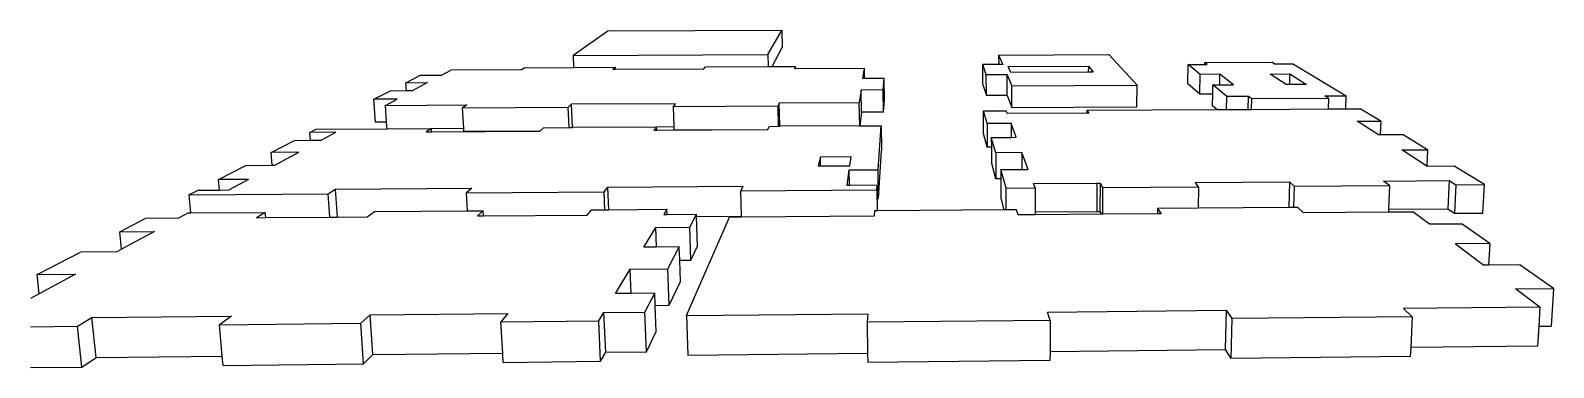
# Model space of a CAD drawing. Extents: x -585 to 319, y 23 to 223.
import ezdxf

# ---------------------------------------------------------------- set-up
doc = ezdxf.new("R2010")
doc.units = 0
doc.layers.get('0').update_dxf_attribs({"linetype": 'CONTINUOUS'})

msp = doc.modelspace()

# ---------------------------------------------------------------- linework, layer by layer
for p, q in [((-242.01, 222.52), (-262.66, 208.1)), ((-138.7, 222.95), (-242.01, 222.52)), ((-147.03, 208.64), (-138.7, 222.95)), ((-138.7, 222.95), (-138.45, 212.73)), ((-262.66, 208.1), (-147.03, 208.64)), ((-262.66, 208.1), (-262.32, 200.95)), ((-147.03, 208.64), (-146.84, 201.51)), ((-144.44, 201.53), (-138.45, 212.73)), ((-9.95, 208.31), (55.56, 208.62)), ((-9.95, 208.31), (-9.94, 202.72)), ((-9.95, 208.31), (-7.54, 202.73)), ((72.22, 190.46), (55.56, 208.62)), ((-340.78, 196.4), (-335.29, 199.36)), ((-293.15, 199.57), (-335.29, 199.36)), ((-291.23, 200.8), (-293.15, 199.57)), ((-291.23, 200.8), (-262.32, 200.95)), ((-262.32, 200.95), (-237.51, 201.07)), ((-237.51, 201.07), (-238.96, 199.84)), ((-238.96, 199.84), (-237.45, 199.85)), ((-237.45, 199.85), (-237.51, 201.07)), ((-237.45, 199.85), (-184.97, 200.11)), ((-184.97, 200.11), (-183.98, 201.33)), ((-183.98, 201.33), (-146.84, 201.51)), ((-146.84, 201.51), (-144.44, 201.53)), ((-144.44, 201.53), (-130.65, 201.59)), ((-130.65, 201.59), (-131.18, 200.38)), ((-131.18, 200.38), (-130.62, 200.38)), ((-130.62, 200.38), (-130.65, 201.59)), ((-130.62, 200.38), (-89.63, 200.58)), ((-90.56, 194.33), (-89.63, 200.58)), ((-89.53, 194.34), (-89.63, 200.58)), ((-9.94, 202.72), (-19.38, 202.67)), ((-17.27, 196.61), (-19.38, 202.67)), ((-19.34, 190.78), (-19.38, 202.67)), ((-7.54, 202.73), (-9.94, 202.72)), ((-4.34, 201.47), (43.32, 201.71)), ((-2.73, 197.89), (-4.34, 201.47)), ((43.32, 201.71), (43.29, 198.12)), ((43.32, 201.71), (46.13, 198.14)), ((102.45, 191.27), (102.66, 202.64)), ((102.66, 202.64), (112.44, 202.69)), ((109.68, 196.85), (102.66, 202.64)), ((112.44, 202.69), (112.47, 203.83)), ((112.44, 202.69), (113.92, 202.7)), ((112.47, 203.83), (152.14, 204.02)), ((113.92, 202.7), (112.47, 203.83)), ((153.92, 202.9), (152.14, 204.02)), ((165.15, 202.95), (153.92, 202.9)), ((165.15, 202.95), (196.39, 184.12)), ((-361.91, 191.87), (-353.29, 196.33)), ((-361.91, 191.87), (-349.02, 191.94)), ((-361.61, 187.18), (-361.91, 191.87)), ((-349.02, 191.94), (-357.77, 187.2)), ((-353.29, 196.33), (-340.78, 196.4)), ((-89.53, 194.34), (-90.56, 194.33)), ((-77.99, 194.39), (-89.53, 194.34)), ((-78.43, 187.58), (-77.99, 194.39)), ((-77.82, 181.82), (-77.99, 194.39)), ((-19.34, 190.78), (-17.23, 184.22)), ((-4.93, 196.67), (-17.27, 196.61)), ((-17.23, 184.22), (-17.27, 196.61)), ((-4.93, 196.67), (-2.08, 190.06)), ((-4.92, 184.28), (-4.93, 196.67)), ((43.29, 198.12), (-2.73, 197.89)), ((-2.08, 190.06), (72.22, 190.46)), ((-2.07, 177.14), (-2.08, 190.06)), ((46.13, 198.14), (43.29, 198.12)), ((72.05, 177.57), (72.22, 190.46)), ((109.44, 185.03), (102.45, 191.27)), ((109.44, 185.03), (109.68, 196.85)), ((121.4, 196.91), (109.68, 196.85)), ((117.18, 185.07), (117.29, 190.57)), ((117.29, 190.57), (121.27, 190.59)), ((125.6, 183.72), (117.29, 190.57)), ((121.27, 190.59), (121.4, 196.91)), ((121.27, 190.59), (129.52, 190.63)), ((129.52, 190.63), (121.4, 196.91)), ((151.33, 197.07), (163.02, 197.13)), ((160.72, 190.8), (151.33, 197.07)), ((162.84, 190.81), (160.72, 190.8)), ((162.84, 190.81), (163.02, 197.13)), ((172.91, 190.87), (162.84, 190.81)), ((163.02, 197.13), (172.91, 190.87)), ((-380.82, 182.09), (-371.07, 187.13)), ((-367.09, 182.16), (-380.82, 182.09)), ((-379.9, 168.51), (-380.82, 182.09)), ((-373.98, 178.44), (-367.09, 182.16)), ((-371.07, 187.13), (-361.61, 187.18)), ((-361.61, 187.18), (-357.77, 187.2)), ((-91.57, 187.51), (-92.68, 180.03)), ((-78.43, 187.58), (-91.57, 187.51)), ((-91.36, 174.37), (-91.57, 187.51)), ((-78.25, 174.45), (-78.43, 187.58)), ((-78.25, 174.45), (-77.82, 181.82)), ((-4.92, 184.28), (-17.23, 184.22)), ((-4.92, 184.28), (-2.07, 177.14)), ((117.18, 185.07), (109.44, 185.03)), ((117.04, 178.25), (117.18, 185.07)), ((125.42, 176), (125.6, 183.72)), ((138.37, 183.79), (125.6, 183.72)), ((138.17, 176.07), (138.37, 183.79)), ((140.27, 182.32), (138.37, 183.79)), ((140.12, 176.08), (140.27, 182.32)), ((186, 182.57), (140.27, 182.32)), ((183.67, 184.05), (196.39, 184.12)), ((186, 182.57), (183.67, 184.05)), ((185.79, 176.35), (186, 182.57)), ((196.12, 176.41), (196.39, 184.12)), ((-373.98, 178.44), (-325.68, 178.71)), ((-373.32, 168.55), (-373.98, 178.44)), ((-325.68, 178.71), (-328.24, 177.07)), ((-328.24, 177.07), (-265.53, 177.43)), ((-327.52, 164.85), (-328.24, 177.07)), ((-263.59, 179.06), (-265.53, 177.43)), ((-264.95, 165.23), (-265.53, 177.43)), ((-201.77, 179.41), (-263.59, 179.06)), ((-262.94, 165.24), (-263.59, 179.06)), ((-203.09, 177.78), (-201.77, 179.41)), ((-203.09, 177.78), (-140.92, 178.14)), ((-202.65, 165.61), (-203.09, 177.78)), ((-140.21, 179.76), (-140.92, 178.14)), ((-140.61, 165.99), (-140.92, 178.14)), ((-92.68, 180.03), (-140.21, 179.76)), ((-139.86, 166), (-140.21, 179.76)), ((-92.45, 166.29), (-92.68, 180.03)), ((-91.36, 174.37), (-92.45, 166.29)), ((-78.25, 174.45), (-91.36, 174.37)), ((-18.94, 175.15), (-5.42, 175.23)), ((-18.89, 161.64), (-18.94, 175.15)), ((-16.73, 167.61), (-18.94, 175.15)), ((-4.81, 173.59), (-5.42, 175.23)), ((42.54, 173.87), (-4.81, 173.59)), ((-2.07, 177.14), (72.05, 177.57)), ((42.54, 173.87), (42.55, 175.51)), ((43.63, 173.88), (42.54, 173.87)), ((42.55, 175.51), (119.6, 175.96)), ((42.55, 175.51), (43.63, 173.88)), ((119.6, 175.96), (117.04, 178.25)), ((119.6, 175.96), (125.42, 176)), ((125.42, 176), (138.17, 176.07)), ((138.17, 176.07), (140.12, 176.08)), ((140.12, 176.08), (185.79, 176.35)), ((185.79, 176.35), (196.12, 176.41)), ((196.12, 176.41), (204.75, 176.46)), ((216.87, 169.04), (204.75, 176.46)), ((-418.96, 162.36), (-415.2, 164.3)), ((-415.2, 164.3), (-373.05, 164.57)), ((-373.32, 168.55), (-379.9, 168.51)), ((-373.05, 164.57), (-373.32, 168.55)), ((-373.05, 164.57), (-346.75, 164.72)), ((-346.75, 164.72), (-349.76, 162.79)), ((-349.76, 162.79), (-346.63, 162.81)), ((-346.75, 164.72), (-327.52, 164.85)), ((-346.63, 162.81), (-346.75, 164.72)), ((-346.63, 162.81), (-282.39, 163.2)), ((-327.42, 163.09), (-327.52, 164.85)), ((-327.42, 163.09), (-282.2, 163.37)), ((-282.39, 163.2), (-282.2, 163.37)), ((-282.2, 163.37), (-280.11, 165.13)), ((-280.11, 165.13), (-264.95, 165.23)), ((-264.95, 165.23), (-262.94, 165.24)), ((-213.03, 165.54), (-262.94, 165.24)), ((-213.03, 165.54), (-214.59, 163.63)), ((-214.59, 163.63), (-212.96, 163.64)), ((-202.65, 165.61), (-213.03, 165.54)), ((-212.96, 163.64), (-213.03, 165.54)), ((-212.96, 163.64), (-147.1, 164.05)), ((-202.59, 163.86), (-202.65, 165.61)), ((-202.59, 163.86), (-147.03, 164.2)), ((-147.1, 164.05), (-147.03, 164.2)), ((-147.03, 164.2), (-146.26, 165.96)), ((-146.26, 165.96), (-140.61, 165.99)), ((-140.61, 165.99), (-139.86, 166)), ((-92.45, 166.29), (-139.86, 166)), ((-92.45, 166.29), (-79.8, 166.36)), ((-81.48, 140.23), (-79.8, 166.36)), ((-79.8, 166.36), (-79.58, 151.51)), ((-2.6, 167.7), (-16.73, 167.61)), ((-16.73, 167.61), (-16.68, 153.51)), ((0.48, 159.46), (-2.6, 167.7)), ((-2.6, 167.7), (-2.6, 159.44)), ((202.96, 168.96), (216.87, 169.04)), ((215.57, 160.84), (202.96, 168.96)), ((216.87, 169.04), (216.55, 160.84)), ((-441.91, 150.48), (-428.06, 157.65)), ((-428.06, 157.65), (-418.61, 157.71)), ((-403.53, 162.45), (-418.96, 162.36)), ((-418.61, 157.71), (-418.96, 162.36)), ((-418.61, 157.71), (-412.23, 157.75)), ((-412.23, 157.75), (-403.53, 162.45)), ((-16.68, 153.51), (-18.89, 161.64)), ((-14.31, 159.36), (-2.6, 159.44)), ((-11.65, 150.31), (-14.31, 159.36)), ((-14.31, 159.36), (-14.29, 153.53)), ((-2.6, 159.44), (0.48, 159.46)), ((216.55, 160.84), (215.57, 160.84)), ((230.12, 160.93), (216.55, 160.84)), ((244.65, 152.03), (230.12, 160.93)), ((-425.46, 150.59), (-441.91, 150.48)), ((-441.3, 142.85), (-441.91, 150.48)), ((-439.76, 142.86), (-425.46, 150.59)), ((-115.8, 147.67), (-117.07, 142.42)), ((-97.47, 147.79), (-115.8, 147.67)), ((-115.69, 142.43), (-115.8, 147.67)), ((-98.24, 142.55), (-97.47, 147.79)), ((-81.23, 123.28), (-79.58, 151.51)), ((-14.29, 153.53), (-16.68, 153.51)), ((-14.29, 153.53), (-14.27, 144.63)), ((3.86, 150.41), (-11.65, 150.31)), ((-11.65, 150.31), (-11.62, 134.87)), ((3.86, 150.41), (3.85, 140.4)), ((7.59, 140.43), (3.86, 150.41)), ((229.4, 151.93), (244.65, 152.03)), ((244.23, 142.38), (229.4, 151.93)), ((244.65, 152.03), (244.23, 142.38)), ((-473.09, 134.35), (-456.88, 142.74)), ((-456.88, 142.74), (-441.3, 142.85)), ((-441.3, 142.85), (-439.76, 142.86)), ((-117.07, 142.42), (-115.69, 142.43)), ((-115.69, 142.43), (-98.24, 142.55)), ((-99.98, 130.89), (-98.61, 140.11)), ((-98.61, 140.11), (-81.48, 140.23)), ((-98.44, 130.9), (-98.61, 140.11)), ((-81.23, 123.28), (-81.48, 140.23)), ((-11.62, 134.87), (-14.27, 144.63)), ((-8.72, 140.31), (3.85, 140.4)), ((-5.47, 129.23), (-8.72, 140.31)), ((-8.72, 140.31), (-8.71, 134.89)), ((3.85, 140.4), (7.59, 140.43)), ((244.48, 142.22), (244.23, 142.38)), ((260.49, 142.33), (244.48, 142.22)), ((278.43, 131.34), (260.49, 142.33)), ((-490.71, 125.24), (-485.26, 128.05)), ((-485.26, 128.05), (-472.56, 128.15)), ((-455.25, 134.48), (-473.09, 134.35)), ((-472.56, 128.15), (-473.09, 134.35)), ((-472.56, 128.15), (-466.88, 128.19)), ((-455.25, 134.48), (-466.88, 128.19)), ((-408.1, 125.85), (-403.73, 128.65)), ((-403.73, 128.65), (-322.64, 129.25)), ((-402.51, 112.08), (-403.73, 128.65)), ((-322.64, 129.25), (-325.95, 126.47)), ((-325.95, 126.47), (-244.26, 127.08)), ((-244.26, 127.08), (-242.01, 129.85)), ((-243.79, 116.45), (-244.26, 127.08)), ((-242.01, 129.85), (-161.82, 130.44)), ((-241.42, 116.47), (-242.01, 129.85)), ((-161.82, 130.44), (-163.03, 127.68)), ((-163.03, 127.68), (-82.25, 128.28)), ((-162.58, 112.7), (-163.03, 127.68)), ((-98.44, 130.9), (-99.98, 130.89)), ((-82.07, 131.02), (-98.44, 130.9)), ((-82.25, 128.28), (-82.07, 131.02)), ((-82.25, 128.28), (-82.06, 115.81)), ((-81.96, 123.27), (-82.07, 131.02)), ((-8.71, 134.89), (-11.62, 134.87)), ((-8.71, 134.89), (-8.69, 124.11)), ((-5.47, 129.23), (11.72, 129.36)), ((-5.46, 116.42), (-5.47, 129.23)), ((10.76, 131.95), (48.43, 132.23)), ((11.72, 129.36), (10.76, 131.95)), ((11.72, 129.36), (11.69, 115.12)), ((48.43, 132.23), (48.28, 115.41)), ((48.43, 132.23), (50.31, 132.24)), ((50.31, 132.24), (50.16, 115.43)), ((50.31, 132.24), (51.76, 129.65)), ((51.76, 129.65), (51.61, 113.77)), ((51.76, 129.65), (108.77, 130.08)), ((106.63, 132.66), (162.73, 133.07)), ((108.77, 130.08), (106.63, 132.66)), ((108.77, 130.08), (108.51, 117.32)), ((162.73, 133.07), (162.28, 117.74)), ((162.73, 133.07), (165.54, 130.5)), ((165.54, 130.5), (165.16, 117.77)), ((165.54, 130.5), (222.1, 130.92)), ((218.61, 133.48), (257.59, 133.77)), ((222.1, 130.92), (218.61, 133.48)), ((222.1, 130.92), (221.53, 116.79)), ((257.59, 133.77), (256.81, 117.07)), ((257.59, 133.77), (261.55, 131.22)), ((261.55, 131.22), (260.75, 114.33)), ((261.55, 131.22), (278.43, 131.34)), ((277.58, 114.46), (278.43, 131.34)), ((-490.71, 125.24), (-408.1, 125.85)), ((-490.71, 125.24), (-489.76, 114.52)), ((-407.07, 112.04), (-408.1, 125.85)), ((-325.32, 115.81), (-325.95, 126.47)), ((-81.96, 123.27), (-81.23, 123.28)), ((-81.84, 115.82), (-81.96, 123.27)), ((-6.6, 116.41), (-8.69, 124.11)), ((162.28, 117.74), (108.51, 117.32)), ((165.16, 117.77), (162.28, 117.74)), ((167.65, 117.79), (165.16, 117.77)), ((167.65, 117.79), (170.86, 114.72)), ((-531.69, 103.37), (-516.66, 111.17)), ((-496.81, 111.33), (-516.66, 111.17)), ((-490.94, 114.51), (-496.81, 111.33)), ((-490.94, 114.51), (-489.76, 114.52)), ((-489.76, 114.52), (-445.38, 114.87)), ((-445.38, 114.87), (-450.61, 111.69)), ((-450.61, 111.69), (-445.13, 111.74)), ((-445.13, 111.74), (-445.38, 114.87)), ((-445.13, 111.74), (-407.07, 112.04)), ((-407.07, 112.04), (-402.51, 112.08)), ((-402.51, 112.08), (-384.86, 112.22)), ((-384.86, 112.22), (-380.54, 115.38)), ((-380.54, 115.38), (-325.32, 115.81)), ((-325.32, 115.81), (-315.99, 115.88)), ((-315.99, 115.88), (-319.41, 112.74)), ((-319.41, 112.74), (-315.81, 112.76)), ((-315.81, 112.76), (-315.99, 115.88)), ((-315.81, 112.76), (-254.25, 113.25)), ((-254.25, 113.25), (-251.72, 116.39)), ((-251.72, 116.39), (-243.79, 116.45)), ((-243.79, 116.45), (-241.42, 116.47)), ((-241.42, 116.47), (-206.9, 116.74)), ((-206.9, 116.74), (-208.81, 113.61)), ((-208.81, 113.61), (-206.79, 113.63)), ((-206.79, 113.63), (-206.9, 116.74)), ((-206.79, 113.63), (-189.38, 113.77)), ((-195.26, 53.53), (-169.7, 111.99)), ((-193.39, 106.15), (-189.38, 113.77)), ((-189.33, 112.48), (-189.38, 113.77)), ((-189.33, 112.48), (-162.58, 112.7)), ((-188.72, 94.71), (-189.33, 112.48)), ((-162.56, 112.05), (-169.7, 111.99)), ((-162.56, 112.05), (-162.58, 112.7)), ((-83.8, 112.68), (-162.56, 112.05)), ((-83.59, 115.8), (-83.8, 112.68)), ((-82.06, 115.81), (-83.59, 115.8)), ((-81.84, 115.82), (-82.06, 115.81)), ((-6.6, 116.41), (-81.84, 115.82)), ((-5.46, 116.42), (-6.6, 116.41)), ((0.64, 116.47), (-5.46, 116.42)), ((1.59, 113.36), (0.64, 116.47)), ((11.69, 113.45), (1.59, 113.36)), ((11.69, 115.12), (48.28, 115.41)), ((11.69, 115.12), (11.69, 113.45)), ((51.02, 113.76), (11.69, 113.45)), ((48.28, 115.41), (50.16, 115.43)), ((50.16, 115.43), (51.02, 113.76)), ((51.61, 113.77), (51.02, 113.76)), ((84.34, 114.03), (51.61, 113.77)), ((84.39, 117.13), (84.34, 114.03)), ((86.47, 114.04), (84.34, 114.03)), ((108.51, 117.32), (84.39, 117.13)), ((84.39, 117.13), (86.47, 114.04)), ((170.86, 114.72), (221.46, 115.12)), ((221.53, 116.79), (221.46, 115.12)), ((221.46, 115.12), (235.92, 115.24)), ((221.53, 116.79), (256.81, 117.07)), ((245.85, 107.78), (235.92, 115.24)), ((256.81, 117.07), (260.75, 114.33)), ((260.75, 114.33), (277.58, 114.46)), ((-531.69, 103.37), (-511.17, 103.54)), ((-530.68, 92.96), (-531.69, 103.37)), ((-511.17, 103.54), (-530.68, 92.96)), ((-220.68, 94.16), (-213.47, 105.98)), ((-213.47, 105.98), (-193.39, 106.15)), ((-213.01, 94.22), (-213.47, 105.98)), ((-192.7, 86.49), (-193.39, 106.15)), ((265.29, 107.94), (245.85, 107.78)), ((281.59, 96.42), (265.29, 107.94)), ((-580.78, 77.9), (-555, 91.28)), ((-533.43, 91.46), (-555, 91.28)), ((-530.68, 92.96), (-533.43, 91.46)), ((-213.01, 94.22), (-220.68, 94.16)), ((-199.6, 94.34), (-213.01, 94.22)), ((-206.46, 81.29), (-199.6, 94.34)), ((-199.31, 86.43), (-199.6, 94.34)), ((-192.7, 86.49), (-188.72, 94.71)), ((281.59, 96.42), (261.21, 96.25)), ((261.21, 96.25), (278.15, 83.52)), ((281.59, 96.42), (280.93, 83.55)), ((-199.31, 86.43), (-192.7, 86.49)), ((-198.85, 73.75), (-199.31, 86.43)), ((280.93, 83.55), (278.15, 83.52)), ((299.56, 83.72), (280.93, 83.55)), ((319.49, 69.64), (299.56, 83.72)), ((-580.78, 77.9), (-558.05, 78.11)), ((-579.56, 66.44), (-580.78, 77.9)), ((-558.05, 78.11), (-579.56, 66.44)), ((-237.51, 66.59), (-228.65, 81.09)), ((-228.65, 81.09), (-206.46, 81.29)), ((-228.05, 66.68), (-228.65, 81.09)), ((-205.65, 59.69), (-206.46, 81.29)), ((-205.65, 59.69), (-198.85, 73.75)), ((-579.56, 66.44), (-584.77, 63.61)), ((-228.05, 66.68), (-237.51, 66.59)), ((-214.09, 66.81), (-228.05, 66.68)), ((-219.94, 55.68), (-214.09, 66.81)), ((-213.8, 59.61), (-214.09, 66.81)), ((296.93, 69.42), (319.49, 69.64)), ((311.34, 58.61), (296.93, 69.42)), ((319.49, 69.64), (318.18, 47.32)), ((-383.17, 54.06), (-301.33, 54.87)), ((-301.33, 54.87), (-305.42, 49.8)), ((-247.39, 50.38), (-244.31, 55.44)), ((-244.31, 55.44), (-219.94, 55.68)), ((-243.25, 31.83), (-244.31, 55.44)), ((-218.99, 32.09), (-219.94, 55.68)), ((-213.8, 59.61), (-205.65, 59.69)), ((-213.19, 44.08), (-213.8, 59.61)), ((-195.26, 53.53), (-87.68, 54.61)), ((-87.68, 54.61), (-88.02, 49.57)), ((19.11, 55.68), (125.1, 56.74)), ((20.62, 50.68), (19.11, 55.68)), ((125.1, 56.74), (124.57, 33.43)), ((125.1, 56.74), (128.45, 51.78)), ((311.34, 58.61), (230.32, 57.8)), ((230.32, 57.8), (235.47, 52.87)), ((311.34, 58.61), (310.69, 47.24)), ((-584.77, 46.97), (-556.76, 47.26)), ((-556.76, 47.26), (-548.25, 52.42)), ((-554.27, 23.01), (-556.76, 47.26)), ((-548.25, 52.42), (-465.48, 53.24)), ((-545.84, 28.58), (-548.25, 52.42)), ((-465.48, 53.24), (-472.5, 48.11)), ((-472.5, 48.11), (-388.72, 48.96)), ((-470.87, 29.38), (-472.5, 48.11)), ((-388.72, 48.96), (-383.17, 54.06)), ((-386.99, 24.84), (-388.72, 48.96)), ((-381.5, 30.34), (-383.17, 54.06)), ((-305.42, 49.8), (-247.39, 50.38)), ((-304.37, 31.17), (-305.42, 49.8)), ((-246.3, 26.38), (-247.39, 50.38)), ((-195.26, 53.53), (-194.41, 29.98)), ((20.62, 50.68), (-88.02, 49.57)), ((-88.02, 49.57), (-87.72, 31.14)), ((20.62, 50.68), (20.56, 32.31)), ((128.45, 51.78), (127.89, 28.09)), ((235.47, 52.87), (128.45, 51.78)), ((235.47, 52.87), (234.68, 34.63)), ((310.69, 47.24), (310.01, 35.44)), ((310.69, 47.24), (318.18, 47.32)), ((-218.99, 32.09), (-213.19, 44.08)), ((-554.27, 23.01), (-545.84, 28.58)), ((-545.84, 28.58), (-470.87, 29.38)), ((-470.39, 23.93), (-470.87, 29.38)), ((-386.99, 24.84), (-381.5, 30.34)), ((-381.5, 30.34), (-304.37, 31.17)), ((-304.07, 25.75), (-304.37, 31.17)), ((-246.3, 26.38), (-243.25, 31.83)), ((-243.25, 31.83), (-218.99, 32.09)), ((-194.41, 29.98), (-87.72, 31.14)), ((-87.72, 31.14), (-87.63, 25.71)), ((20.56, 32.31), (20.53, 26.9)), ((20.56, 32.31), (124.57, 33.43)), ((124.57, 33.43), (127.89, 28.09)), ((234.45, 29.26), (127.89, 28.09)), ((234.68, 34.63), (234.45, 29.26)), ((310.01, 35.44), (234.68, 34.63)), ((-584.77, 22.68), (-554.27, 23.01)), ((-470.39, 23.93), (-386.99, 24.84)), ((-304.07, 25.75), (-246.3, 26.38)), ((20.53, 26.9), (-87.63, 25.71))]:
    msp.add_line(p, q)

doc.saveas('drawing.dxf')
